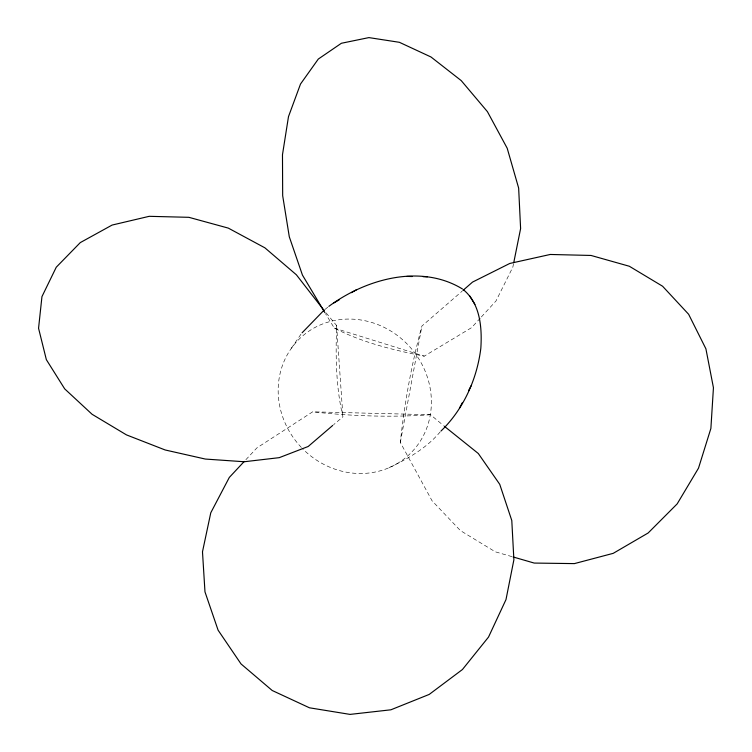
<?xml version="1.0" encoding="UTF-8"?>
<svg xmlns="http://www.w3.org/2000/svg" width="752" height="752" viewBox="0 0 752 752"><rect width="100%" height="100%" fill="white"/><g stroke="black" fill="none" stroke-linecap="round" stroke-linejoin="round"><path stroke-width="0.56" stroke-dasharray="3.76 2.82" d="M326.142 312.945L336.586 325.513C335.627 356.016 335.787 386.979 342.94 416.815L333.587 424.711M511.99 556.64L495.314 551.818L460.393 530.583L432.062 500.785L400.318 442.458C404.51 403.175 411.513 364.156 421.919 326.03L462.113 291.184M400.318 442.458L421.919 326.03M513.522 263.726L512.836 267.129L495.982 300.979L481.007 317.344M291.419 348.232L301.42 333.521M480.227 318.199L471.56 327.675L424.241 356.157C393.399 350.15 362.408 342.564 334.311 328.107L325.494 313.631M245.857 459.716L256.893 447.91L312.663 411.823L430.539 414.737L443.464 425.538M440.211 431.864C426.412 448.352 407.34 459.134 388.117 468.12M324.883 309.514L328.06 306.995M430.539 414.737C391.266 417.482 351.776 416.194 312.663 411.823M334.311 328.107L424.241 356.157M336.586 325.513L342.94 416.815M301.364 447.459A79.75 73.969 48 0 1 333.578 320.69A79.75 73.969 48 0 1 429.223 420.058A79.75 73.969 48 0 1 302.163 448.295"/><path stroke-width="1.13" d="M513.757 262.598L520.61 228.589L518.645 188.056L507.196 148.229L487.418 111.653L461.211 80.596L430.99 56.983L399.397 42.309L368.903 37.6L341.389 43.268L318.303 59.051L300.509 84.036L288.486 116.635L282.479 154.715L282.677 195.699L289.294 236.786L302.436 275.072L324.902 312.663M440.992 431.037C463.458 409.295 477.031 379.13 480.829 348.261C482.145 327.928 480.387 303.911 463.589 289.877M459.444 408.204L462.292 402.762M468.515 390.758L471.119 385.785M302.097 332.798L324.084 310.144M244.287 461.408L229.313 477.435L210.776 512.789L202.485 551.799L204.976 591.862L218.099 630.185L241.025 663.931L272.215 690.505L309.467 707.801L350.047 714.4L390.89 709.803L429.204 694.425L462.433 669.524L488.518 637.076L505.993 599.588L513.889 559.798L511.792 520.516L499.742 484.326L478.3 453.503L444.329 426.252M462.978 290.432L472.538 282.085L509.781 263.454L550.238 254.467L591.025 255.454L629.33 266.255L662.578 286.23L688.635 314.28L705.912 348.825L713.441 387.741L710.884 428.443L698.505 468.158L677.167 503.887L648.158 532.98L613.2 553.35L574.406 563.605L534.221 563.069L513.099 556.959M332.741 425.425L308.188 446.491L279.255 457.658L244.24 461.747L205.343 459.058L165.149 449.969L126.449 434.882L92.101 414.296L64.681 388.859L46.351 359.653L38.559 328.257L41.952 296.626L56.259 267.214L80.285 242.595L112.095 225.064L149.216 216.322L188.874 217.319L228.307 228.11L264.901 247.831L296.382 274.8L323.905 310.247M328.85 306.355C365.735 279.048 420.8 263.416 462.508 289.012M351.419 292.669L356.514 289.717M333.916 302.915L339.274 299.804M406.813 276.407L412.265 276.52M423.094 276.689L427.427 276.783M474.926 304.4L469.483 295.602"/></g></svg>
